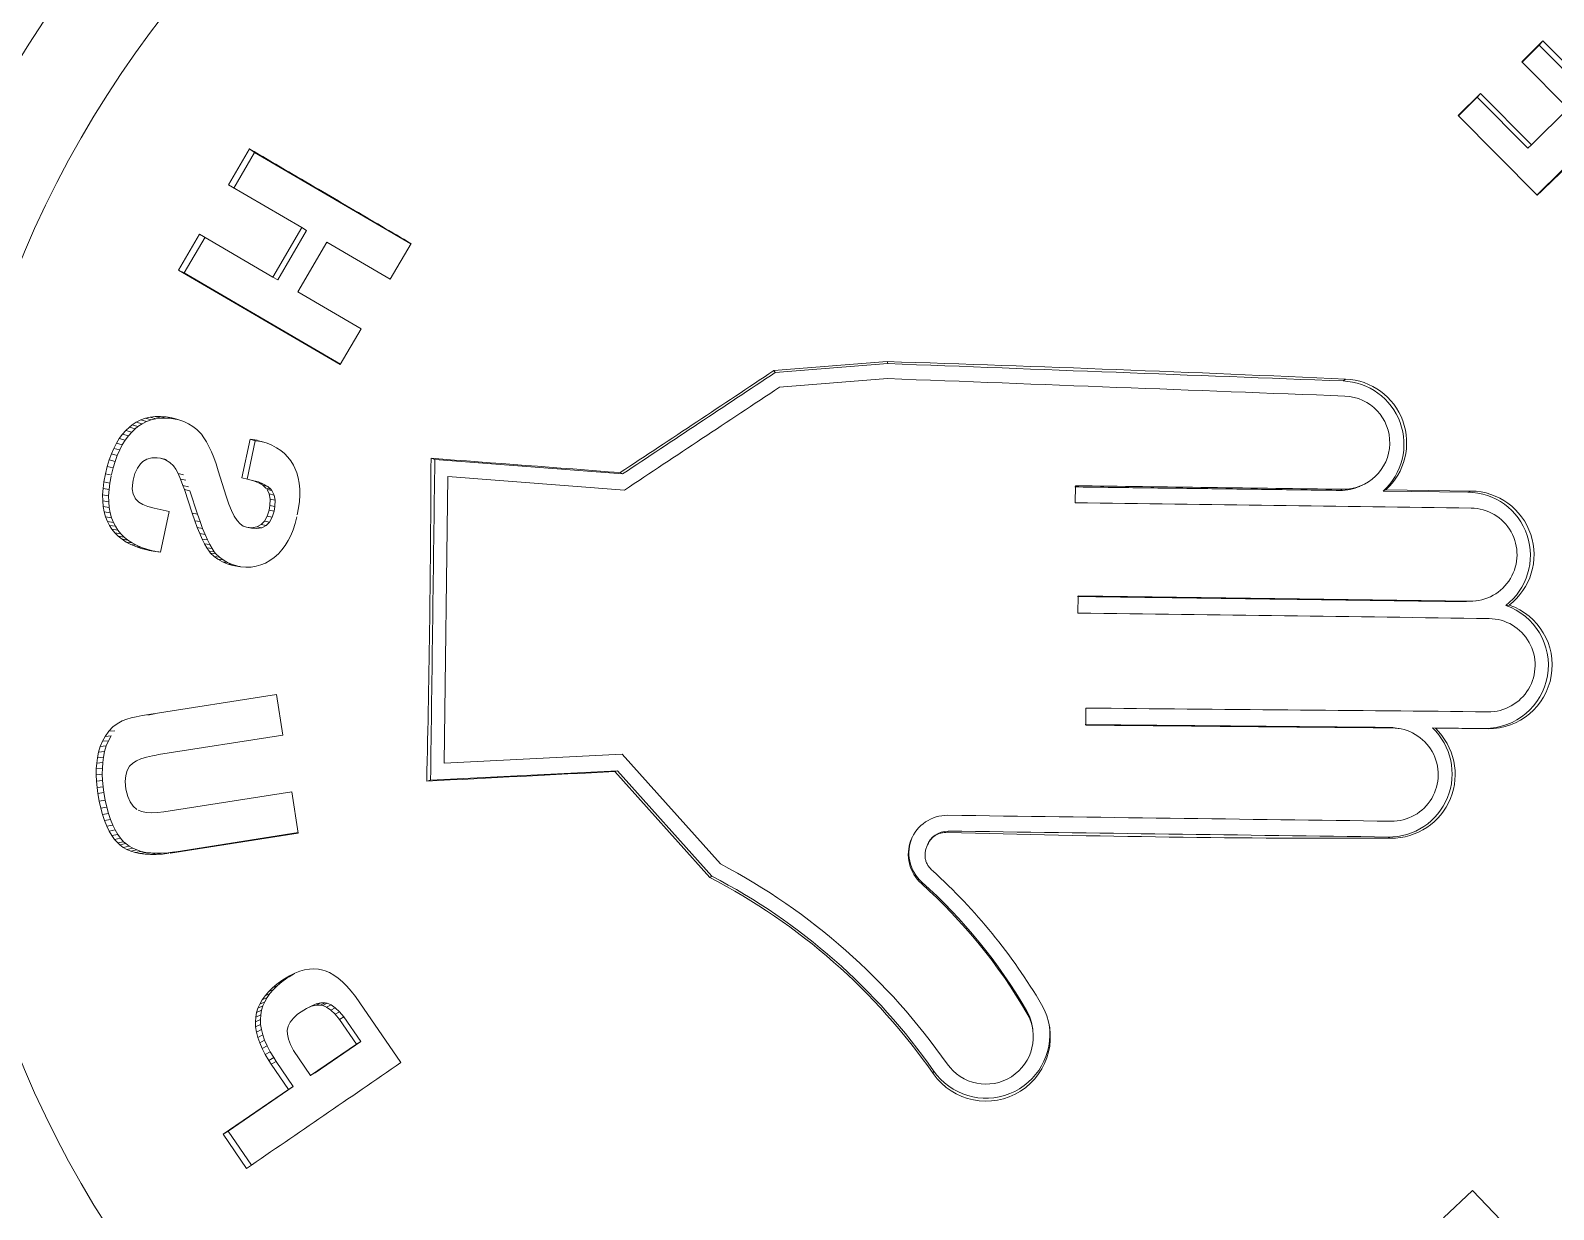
# Model space of a CAD drawing. Header units: inches. Extents: x 32 to 51.7, y 18.3 to 41.9.
# Drawn here: x 40.91797 to 40.94047, y 28.74758 to 28.76501 of the extents above; entities that cross this region are included whole.
import ezdxf

# ---------------------------------------------------------------- set-up
doc = ezdxf.new("R2010")
doc.units = ezdxf.units.IN
doc.header["$MEASUREMENT"] = 0
doc.layers.add('FURNITURE F 1 100', color=253, linetype='Continuous', lineweight=13)

msp = doc.modelspace()

# ---------------------------------------------------------------- linework, layer by layer
at = {"layer": 'FURNITURE F 1 100'}
for p, q in [((40.94031433504979, 28.76485072101466), (40.9400028930565, 28.7645421401937)), ((40.94025933881376, 28.76478880715624), (40.94000660841239, 28.76453839691246)), ((40.94025933881831, 28.76478880715192), (40.94031433505434, 28.76485072101011)), ((40.94093963738005, 28.76410258038525), (40.94025933881376, 28.76478880715624)), ((40.94099926508871, 28.76415982403885), (40.94031433505434, 28.76485072101011)), ((40.9400028930565, 28.7645421401937), (40.94068783373469, 28.76385205145127)), ((40.94022655156432, 28.76257426888467), (40.94212695327379, 28.76445477528043)), ((40.93939413011476, 28.76407592058101), (40.93906221352036, 28.76374817680696)), ((40.93934531688838, 28.76401920048531), (40.93906648388084, 28.76374387038252)), ((40.93934531689202, 28.76401920048145), (40.9393941301184, 28.76407592057715)), ((40.9400930015042, 28.76326460765515), (40.93934531688838, 28.76401920048531)), ((40.94014690939885, 28.76331618860193), (40.9393941301184, 28.76407592057715)), ((40.93906221350672, 28.76374817679423), (40.94023011116924, 28.76257042307768)), ((40.94068783373832, 28.76385205144718), (40.94014690941158, 28.76331618861443)), ((40.92120668191701, 28.76325485674599), (40.92089640873355, 28.76272479538668)), ((40.92128082427344, 28.76320376232614), (40.92097264873401, 28.76267728171909)), ((40.92128082427344, 28.76320376232614), (40.92120668191701, 28.76325485674599)), ((40.9235891972764, 28.76185205348518), (40.92128082427344, 28.76320376232614)), ((40.94009300151693, 28.76326460766766), (40.94014690941158, 28.76331618861443)), ((40.92089640872992, 28.762724795381), (40.92197737267152, 28.76209190385041)), ((40.92197737268698, 28.76209190384132), (40.92154987027762, 28.76136126861432)), ((40.92204635696335, 28.76204863630935), (40.92197737267152, 28.76209190385041)), ((40.92046797763369, 28.76199442325103), (40.92015770363351, 28.76146429986645)), ((40.92054711232477, 28.76195184471951), (40.92023893331925, 28.76142530401487)), ((40.92154987027398, 28.76136126860909), (40.92046797764824, 28.76199442324216)), ((40.9220463569779, 28.76204863630048), (40.92162174500636, 28.76132294142597)), ((40.92191837655419, 28.76114494796091), (40.92234647529649, 28.76187591581559)), ((40.92234647530013, 28.76187591582059), (40.92328210531623, 28.76132822244333)), ((40.92328210533169, 28.76132822243424), (40.92359271087453, 28.76185768860567)), ((40.92023893332289, 28.76142530402056), (40.92015770363351, 28.76146429986645)), ((40.92015770362987, 28.76146429986054), (40.92254432892669, 28.76006746464711)), ((40.92023893331925, 28.76142530401487), (40.92254790247598, 28.76007393363236)), ((40.92162174501, 28.7613229414312), (40.92154987027762, 28.76136126861432)), ((40.92285400658757, 28.76059725461639), (40.92191837656965, 28.76114494795204)), ((40.92254432892669, 28.76006746464711), (40.92285400658484, 28.76059725461185)), ((40.93062693155908, 28.76011267786041), (40.92894995955767, 28.75997893827932)), ((40.93063755334761, 28.76008244455736), (40.92897199963836, 28.75994969011865)), ((40.93063755359954, 28.76008244454781), (40.93062693181191, 28.76011267785086)), ((40.92897199963836, 28.75994969011865), (40.92894995955767, 28.75997893827932)), ((40.93063214393324, 28.75986086561623), (40.92903482468928, 28.75973348104092)), ((40.93736376855186, 28.75982565085494), (40.93739927184079, 28.75985395423093)), ((40.91943052823963, 28.7591442050775), (40.91937704757557, 28.75909448241621)), ((40.91947095019778, 28.75917639328984), (40.91943052824782, 28.75914420506499)), ((40.91951667750045, 28.75912088306766), (40.91943052824782, 28.75914420506499)), ((40.91953221955073, 28.75921630607443), (40.91947095020505, 28.75917639327711)), ((40.91955682783892, 28.75915285287963), (40.91947095020505, 28.75917639327711)), ((40.91955682689395, 28.75915285425456), (40.91951667734675, 28.75912088294465)), ((40.91959736989675, 28.75924947616907), (40.91953221955619, 28.7592163060617)), ((40.91961768516349, 28.75919249527576), (40.91953221955619, 28.7592163060617)), ((40.91961768438405, 28.75919249676574), (40.91955682771159, 28.75915285279641)), ((40.91966562681564, 28.75927400737576), (40.91959736990039, 28.75924947615679)), ((40.91968239742228, 28.75922544056923), (40.91959736990039, 28.75924947615679)), ((40.91968239688022, 28.75922544206603), (40.91961768504889, 28.75919249521755)), ((40.91973724843929, 28.75929053174057), (40.91966562681746, 28.75927400736439)), ((40.91975019550746, 28.75924980535203), (40.91966562681746, 28.75927400736439)), ((40.91975019516276, 28.75924980676312), (40.91968239732769, 28.75922544053535)), ((40.9198124929032, 28.7592996812916), (40.91973724843929, 28.75929053173034)), ((40.9198213358347, 28.7592662173731), (40.91973724843929, 28.75929053173034)), ((40.91982133564188, 28.75926621864048), (40.91975019541378, 28.75924980533043)), ((40.919890470064, 28.75930108146893), (40.9198124929023, 28.75929968128251)), ((40.91989607479782, 28.75927530441502), (40.9198124929023, 28.75929968128251)), ((40.91989607472779, 28.75927530545821), (40.91982133574011, 28.75926621736173)), ((40.91997352825065, 28.75927669442442), (40.91989047006309, 28.75930108146097)), ((40.91997181193138, 28.75929447466817), (40.91989047006309, 28.75930108146097)), ((40.91997352825065, 28.75927669519772), (40.91989607471051, 28.75927530441343)), ((40.920054323971, 28.75927013150906), (40.91997181192956, 28.75929447466113)), ((40.92005588654838, 28.75928011836024), (40.91997181192956, 28.75929447466113)), ((40.92005432397737, 28.75927013199064), (40.91997352817062, 28.75927669443102)), ((40.92013783414559, 28.75925587159075), (40.92005432389097, 28.7592701315227)), ((40.9201378342611, 28.75925587148161), (40.92005588654656, 28.75928011835388)), ((40.92016134441174, 28.75925068425247), (40.92007955557047, 28.7592748961308)), ((40.92016090616717, 28.75925206482587), (40.92007955557047, 28.7592748961308)), ((40.92023588326511, 28.75922445780427), (40.92016090616444, 28.75925206481995)), ((40.92030486071936, 28.75919118552245), (40.92023588326238, 28.75922445779859)), ((40.9203674646521, 28.75915313767857), (40.92030486071572, 28.75919118551676)), ((40.92042406893752, 28.75910942467701), (40.92036746464846, 28.75915313767266)), ((40.91923799554452, 28.75890563065352), (40.91919877501796, 28.75882945225769)), ((40.91928109718965, 28.75897506644467), (40.9192379956573, 28.75890563083519)), ((40.91932543962476, 28.75888392325098), (40.9192379956573, 28.75890563083519)), ((40.91932744794185, 28.75903801713432), (40.91928109718965, 28.75897506644467)), ((40.91936825197963, 28.75895288864397), (40.91928109718965, 28.75897506644467)), ((40.91936825102376, 28.7589528894234), (40.91932543951198, 28.75888392307068)), ((40.91937704756556, 28.75909448242849), (40.91932744795368, 28.75903801712273)), ((40.91941429086519, 28.75901541345772), (40.91932744795368, 28.75903801712273)), ((40.91941428976197, 28.75901541427854), (40.91936825197963, 28.75895288864397)), ((40.91946355679984, 28.75907149662496), (40.91937704757557, 28.75909448241621)), ((40.91946355573209, 28.7590714976827), (40.91941429074059, 28.75901541331607)), ((40.91951667670101, 28.7591208838737), (40.91946355668615, 28.75907149651901)), ((40.92047429971053, 28.75906093618935), (40.92042406893206, 28.75910942467065)), ((40.92049315297545, 28.75903850671055), (40.92047429970326, 28.75906093618276)), ((40.92053195412855, 28.75898730340212), (40.92049315296727, 28.75903850670372)), ((40.92056929545261, 28.75892711006552), (40.92053195411945, 28.75898730339575)), ((40.92060606697551, 28.75885830125319), (40.9205692954426, 28.75892711005915)), ((40.92121587337142, 28.75896511153289), (40.92109317054719, 28.75839211663763)), ((40.92129003555029, 28.75894297750981), (40.92116816432618, 28.75837385809744)), ((40.92131656572356, 28.758948664989), (40.92121330865366, 28.75896479059723)), ((40.92128991739419, 28.75894227879551), (40.92121575453321, 28.75896440878112)), ((40.92137442984649, 28.75892908123431), (40.92129870924119, 28.75894090627455)), ((40.92138347932423, 28.7589314422389), (40.92131381871668, 28.75894835239567)), ((40.9213898246323, 28.75892572288851), (40.9213163374795, 28.75894774097672)), ((40.92146316522094, 28.75890633177253), (40.92138347932242, 28.75893144223344)), ((40.9215368514876, 28.75887555643565), (40.92146316521821, 28.7589063317673)), ((40.91916306138837, 28.75874742009544), (40.91913097083825, 28.75865801338862)), ((40.91919877489609, 28.75882945202054), (40.91916306149388, 28.75874742033759)), ((40.91925101019633, 28.75872678211179), (40.91916306149388, 28.75874742033759)), ((40.91928648310905, 28.75880825960574), (40.91919877501796, 28.75882945225769)), ((40.91925101009174, 28.75872678187145), (40.91921913576307, 28.7586379790557)), ((40.91928648298808, 28.75880825936995), (40.91925101009174, 28.75872678187145)), ((40.91932543951198, 28.75888392307068), (40.91928648298808, 28.75880825936995)), ((40.91968964711187, 28.75867218684628), (40.9197598890275, 28.75869074853174)), ((40.91975988902659, 28.75869074853902), (40.91983824004247, 28.7586912593508)), ((40.91983824004247, 28.75869125935717), (40.91988813289454, 28.75868346048717)), ((40.91997121423056, 28.75866324691422), (40.91988813289454, 28.75868346048717)), ((40.91988813289545, 28.75868346049354), (40.91996440076373, 28.75865901430573)), ((40.92064137862481, 28.75878050221011), (40.92060606696369, 28.75885830124728)), ((40.9206763784684, 28.75869471989242), (40.92064137861298, 28.75878050220397)), ((40.92071017667122, 28.75860057895645), (40.9206763785739, 28.75869471960002)), ((40.92160479618879, 28.75883974837755), (40.92153685148487, 28.75887555643065)), ((40.92166699944455, 28.75879890759118), (40.92160479618879, 28.75883974837755)), ((40.92172257110151, 28.7587526596885), (40.92166699944455, 28.75879890759118)), ((40.92177214306112, 28.75870074711813), (40.92172257109515, 28.75875265968259)), ((40.92181623164443, 28.75864443399062), (40.92177214305384, 28.75870074711177)), ((40.92394279492574, 28.75866360168741), (40.9238865674749, 28.7586838804634)), ((40.91907524996687, 28.75845419483947), (40.91905293747796, 28.7583351691578)), ((40.9191023872033, 28.75856275259591), (40.91907524996596, 28.75845419483424)), ((40.91916379169261, 28.75843553788921), (40.9190752507936, 28.75845419465984)), ((40.91913097072729, 28.75865801307825), (40.91910238731244, 28.75856275295721)), ((40.91919074516018, 28.75854336263726), (40.91910238731244, 28.75856275295721)), ((40.91921913587403, 28.75863797936379), (40.91913097083825, 28.75865801338862)), ((40.91919074505195, 28.75854336227847), (40.91916532513342, 28.75844167577154)), ((40.91921913576307, 28.7586379790557), (40.91919074505195, 28.75854336227847)), ((40.9194852927255, 28.75835953458293), (40.91951249650783, 28.75845683235227)), ((40.91951249653967, 28.75845683246664), (40.91954858387972, 28.7585379753916)), ((40.91954858391246, 28.7585379754664), (40.91959507695601, 28.75860308070967)), ((40.91959507694601, 28.75860308072127), (40.91962814631798, 28.75863531677917)), ((40.91962814630979, 28.75863531678872), (40.91968964711641, 28.75867218683786)), ((40.91996440076555, 28.758659014313), (40.92002941701294, 28.75862145812219)), ((40.92002941701749, 28.75862145813128), (40.92008358730409, 28.75856987207224)), ((40.92008371931088, 28.75857002538985), (40.92011603664714, 28.75852127434766)), ((40.92011603665806, 28.75852127435585), (40.92014941680164, 28.75845679623055)), ((40.92023074479921, 28.75843811035381), (40.92014941680164, 28.75845679623055)), ((40.92014941680164, 28.75845679623055), (40.9201849597036, 28.75837595311894)), ((40.92074314694828, 28.75849718986635), (40.920710176784, 28.75860057860402)), ((40.92085998478133, 28.75812441131595), (40.92074314740576, 28.75849718840661)), ((40.92185432058768, 28.75858245615812), (40.92181623163533, 28.75864443398448)), ((40.92187542565689, 28.75853846153266), (40.92185432057677, 28.75858245615243)), ((40.92190317986542, 28.75846742502493), (40.92187542564507, 28.7585384615272)), ((40.92192418672558, 28.75839250315992), (40.92190317985178, 28.7584674250206)), ((40.92671696592306, 28.75845236065877), (40.92394279490937, 28.75866360168877)), ((40.92671696592943, 28.75845236066332), (40.92667951215726, 28.7584712800701)), ((40.91904081273761, 28.75823688606076), (40.91903442957091, 28.75814363638413)), ((40.91905293742612, 28.75833516888313), (40.91904081277671, 28.75823688637863)), ((40.91912958690473, 28.75821969774936), (40.91904081277671, 28.75823688637863)), ((40.91914162936855, 28.75831731653646), (40.91905293747796, 28.7583351691578)), ((40.91914162931671, 28.75831731626338), (40.91912958686562, 28.75821969743377)), ((40.91916088659191, 28.75842005013462), (40.91914162931671, 28.75831731626338)), ((40.91947206400228, 28.75823147236427), (40.91947870531267, 28.75832535349966)), ((40.91948580723938, 28.75815140297161), (40.91947206401501, 28.75823147229219)), ((40.91947870529539, 28.75832535350285), (40.9194852927255, 28.75835953458293)), ((40.9202660514372, 28.75835781410749), (40.9201849597036, 28.75837595311894)), ((40.9201849598082, 28.75837595288088), (40.92022140152922, 28.75827925959013)), ((40.92030224961646, 28.75826177370411), (40.92022140154195, 28.75827925959559)), ((40.92022140154195, 28.75827925959559), (40.92024176785317, 28.7582208211413)), ((40.92109317054629, 28.75839211663217), (40.92117253598799, 28.75837524789879)), ((40.92124699711049, 28.75835710257773), (40.92117253598799, 28.75837524789879)), ((40.9211725359889, 28.75837524790425), (40.92126287705533, 28.7583509553069)), ((40.92124699718688, 28.7583571024313), (40.92133673188137, 28.75833297288634)), ((40.92133673183226, 28.75833297289976), (40.92126287705533, 28.7583509553069)), ((40.92126287705715, 28.75835095531259), (40.92133834362876, 28.75832092872154)), ((40.92133673191229, 28.75833297300139), (40.92141169192082, 28.75830314796142)), ((40.92141169187717, 28.75830314797893), (40.92133834362876, 28.75832092872154)), ((40.92133834363149, 28.75832092872836), (40.92140019976678, 28.7582846530622)), ((40.92147313283267, 28.75826711649913), (40.92140019976678, 28.7582846530622)), ((40.92140019977133, 28.75828465307061), (40.92144755529507, 28.7582417540609)), ((40.92141169213819, 28.75830314852872), (40.92147313287178, 28.75826711647617)), ((40.92152017050439, 28.75822450685994), (40.92144755529507, 28.7582417540609)), ((40.92147313339474, 28.75826711742091), (40.92152017056351, 28.7582245068056)), ((40.92193818807728, 28.75831306386542), (40.92192418671102, 28.75839250315696)), ((40.92194581591475, 28.75822884945794), (40.92193818806182, 28.75831306386338)), ((40.92194707023619, 28.75813986009573), (40.92194581589838, 28.7582288494559)), ((40.92413452239971, 28.75841283586349), (40.92407874107057, 28.75417688346963)), ((40.92674655480796, 28.75821397455091), (40.92413452239971, 28.75841283586349)), ((40.93340337946184, 28.75802670129836), (40.93340669056006, 28.75827814126658)), ((40.93764802112374, 28.75828666655546), (40.93761077435074, 28.75826899941715)), ((40.91912324732193, 28.75812707771409), (40.91903442957091, 28.75814363638413)), ((40.91903442955636, 28.75814363617562), (40.91903568389598, 28.75805464695961)), ((40.91912449394086, 28.75803868941964), (40.91903568389598, 28.75805464695961)), ((40.91903568389962, 28.75805464673679), (40.91904331173983, 28.75797043307168)), ((40.91912958686562, 28.75821969743377), (40.91912324730829, 28.75812707750695)), ((40.91912324730829, 28.75812707750695), (40.91912449394358, 28.75803868919818)), ((40.91912449394358, 28.75803868919818), (40.91913207125044, 28.75795504418122)), ((40.91952287159957, 28.7580772584415), (40.91948580723938, 28.75815140297161)), ((40.91956838553115, 28.75803590802227), (40.91951433504046, 28.75808787093226)), ((40.91962871961614, 28.7579995229655), (40.91956838553661, 28.75803590803182)), ((40.92032247852849, 28.75820372949872), (40.92024176785317, 28.7582208211413)), ((40.92024176785317, 28.7582208211413), (40.92035801836728, 28.75787187418744)), ((40.92032247978905, 28.75820373001282), (40.92043795319724, 28.7578571406402)), ((40.92089931054097, 28.75800589320804), (40.92085959903098, 28.75812564209307)), ((40.92093753270247, 28.75790994382235), (40.92089931064102, 28.75800589295907)), ((40.9215359004872, 28.75820564582202), (40.92146339090387, 28.75822276409165)), ((40.92146339091478, 28.7582227641012), (40.92149473248146, 28.75815690033026)), ((40.9215670311839, 28.7581402266728), (40.92149473248146, 28.75815690033026)), ((40.92149473249601, 28.75815690033776), (40.92150988215754, 28.75807846674068)), ((40.92150988215754, 28.75807846674068), (40.9215070595862, 28.75798671456094)), ((40.92158208022256, 28.75806232397802), (40.92150988215754, 28.75807846674068)), ((40.9215201715112, 28.75822450793473), (40.92153590052085, 28.75820564578132)), ((40.92153590100288, 28.75820564622015), (40.92156703121027, 28.75814022661846)), ((40.92156703293922, 28.75814022753864), (40.92158208022256, 28.75806232397802)), ((40.92158208180781, 28.75806232434113), (40.92157927924536, 28.75797119269917)), ((40.92192907867293, 28.75794959221069), (40.92194157718104, 28.75804698475552)), ((40.92194157721197, 28.75804698499653), (40.92194707022345, 28.75813985987086)), ((40.93731912565336, 28.75820806874206), (40.93735439807161, 28.75822533064454)), ((40.93795497976289, 28.75819949119452), (40.93799456012921, 28.75821666992213)), ((40.93920822212358, 28.75818249480492), (40.93795497975289, 28.75819949119475)), ((40.93925628573443, 28.75819951958463), (40.93799456012921, 28.75821666992213)), ((40.93920822212358, 28.75818249480901), (40.93925628573443, 28.75819951958849)), ((40.91913207123407, 28.75795504436653), (40.91904331173983, 28.75797043307168)), ((40.91904331175711, 28.75797043288501), (40.91905757124705, 28.75789162700924)), ((40.91914623561361, 28.7578767705729), (40.91905757124705, 28.75789162700924)), ((40.91905757127979, 28.75789162682734), (40.91907794613481, 28.75781696448187)), ((40.9191664742636, 28.75780261228804), (40.91907794612025, 28.7578169644755)), ((40.91907794612025, 28.7578169644755), (40.91910558468562, 28.75774745234751)), ((40.91913207125044, 28.75795504418122), (40.91914623564635, 28.75787677039214)), ((40.91914623564635, 28.75787677039214), (40.91916647431363, 28.75780261216253)), ((40.91916647431363, 28.75780261216253), (40.91919392648533, 28.75773356882153)), ((40.9197041863069, 28.75796950497099), (40.91962871961887, 28.75799952297346)), ((40.91979541767405, 28.75794559622771), (40.91970418630872, 28.75796950497804)), ((40.92001857775513, 28.75789814847779), (40.91979541767496, 28.75794559623407)), ((40.91988957170516, 28.75729522671757), (40.92001857775331, 28.75789814847165)), ((40.92043795319724, 28.7578571406402), (40.92035801836728, 28.75787187418744)), ((40.92035801836728, 28.75787187418744), (40.92039524326511, 28.75776084836296)), ((40.92043795319724, 28.7578571406402), (40.92047492934917, 28.75774686454654)), ((40.92097790031376, 28.75783007774474), (40.92093753270247, 28.75790994382235)), ((40.92102078711714, 28.7577654057345), (40.92097790032558, 28.75783007775338)), ((40.92146722403659, 28.75782599488796), (40.92142498581752, 28.75775325920424)), ((40.92149540693363, 28.75791846932405), (40.92146722402295, 28.75782599489683)), ((40.92153971290891, 28.75781156077844), (40.92146722403659, 28.75782599488796)), ((40.92150705960348, 28.75798671455798), (40.92149540693363, 28.75791846932405)), ((40.92156770544598, 28.75790340938372), (40.92149540693363, 28.75791846932405)), ((40.92153971287344, 28.75781156071751), (40.92149776020479, 28.75773931676051)), ((40.92157927926628, 28.75797119282218), (40.92150705960348, 28.75798671455798)), ((40.92156770559514, 28.75790340935871), (40.92153971287344, 28.75781156071751)), ((40.92157927924536, 28.75797119269917), (40.92156770544598, 28.75790340938372)), ((40.92187744800022, 28.75771847367466), (40.92190312953308, 28.75781565405143)), ((40.92191046476792, 28.75784805604483), (40.92192907861745, 28.75794959190873)), ((40.91919392643804, 28.75773356894067), (40.91910558468562, 28.75774745234751)), ((40.91910558467198, 28.75774745234137), (40.91913522617752, 28.75769187045282)), ((40.91922336952821, 28.75767836226439), (40.91913522617752, 28.75769187045282)), ((40.91913522616569, 28.75769187044578), (40.9191727099148, 28.75763382979378)), ((40.91926060196575, 28.75762071327924), (40.9191727099148, 28.75763382979378)), ((40.9191727099048, 28.75763382978628), (40.91921630900625, 28.75757993284376)), ((40.91919392784412, 28.75773356946113), (40.91922336960552, 28.75767836212024)), ((40.91930390885382, 28.75756718005366), (40.91921630900625, 28.75757993284376)), ((40.91921630899715, 28.75757993283603), (40.91926564960495, 28.75753106926957)), ((40.91922337078331, 28.75767836285147), (40.91926060202941, 28.75762071318011)), ((40.91926060329452, 28.75762071412189), (40.91930390892021, 28.75756717997249)), ((40.91930391009164, 28.75756718105456), (40.91935291881119, 28.75751864616675)), ((40.92047492918091, 28.75774686504995), (40.92039524326511, 28.75776084836296)), ((40.92039524343518, 28.75776084785614), (40.92043229037763, 28.75766021638422)), ((40.92051172844977, 28.75764691309175), (40.92043229037763, 28.75766021638422)), ((40.92043229055498, 28.75766021590218), (40.9204685275442, 28.75757023660456)), ((40.92054772309685, 28.75755754136615), (40.9204685275442, 28.75757023660456)), ((40.92046852772519, 28.75757023615527), (40.92050369668387, 28.75749027695858)), ((40.92047492934917, 28.75774686454654), (40.92051172862621, 28.75764691261313)), ((40.92051172862621, 28.75764691261313), (40.92054772327602, 28.75755754092004)), ((40.92054772327602, 28.75755754092004), (40.92058265690021, 28.75747812180973)), ((40.92106467100321, 28.75771581100569), (40.92102078712715, 28.75776540574382)), ((40.92111133230419, 28.75768204260996), (40.92106467100957, 28.75771581101524)), ((40.92115988085943, 28.75766372617679), (40.92111133230692, 28.75768204261838)), ((40.92123443459941, 28.75765039239125), (40.92115988086034, 28.75766372618293)), ((40.92123944230634, 28.75765636173217), (40.92115988086034, 28.75766372618293)), ((40.92131346202741, 28.75764307737106), (40.92123443457668, 28.75765039239352)), ((40.92131255925752, 28.75766932030044), (40.92123944230543, 28.75765636173762)), ((40.92131346223933, 28.75764307607026), (40.92123944230543, 28.75765636173762)), ((40.9213760717018, 28.75770389020065), (40.92131255925388, 28.75766932030727)), ((40.92138608888008, 28.75765594584548), (40.92131255925388, 28.75766932030727)), ((40.92138608800788, 28.75765594758034), (40.92131346221932, 28.75764307606662)), ((40.92142498582935, 28.75775325919674), (40.92137607169452, 28.75770389020906)), ((40.9214491749669, 28.75769028172019), (40.92137607169452, 28.75770389020906)), ((40.9214491737318, 28.75769028299803), (40.92138608886007, 28.75765594583456)), ((40.92149776023207, 28.75773931680803), (40.92142498581752, 28.75775325920424)), ((40.92149775898243, 28.75773931751835), (40.92144917494052, 28.75769028169336)), ((40.92181355155545, 28.75754396684327), (40.92184788526147, 28.75762803567589)), ((40.9218478853506, 28.75762803589235), (40.92187744791109, 28.75771847340091)), ((40.91935291873843, 28.75751864623883), (40.91926564960495, 28.75753106926957)), ((40.91926564959859, 28.75753106926161), (40.919321105576, 28.7574863493405)), ((40.91940800292078, 28.75747422809761), (40.919321105576, 28.7574863493405)), ((40.91932110557055, 28.757486349333), (40.91938267691485, 28.7574457730195)), ((40.91935291982527, 28.75751864732499), (40.91940800299717, 28.757474228036)), ((40.91946916140087, 28.75743392560205), (40.91938267691485, 28.7574457730195)), ((40.9193826769103, 28.75744577301223), (40.91945036362877, 28.7574093402495)), ((40.91940800384846, 28.75747422922129), (40.9194691614809, 28.7574339255493)), ((40.91953639417507, 28.75739773868847), (40.91945036362877, 28.7574093402495)), ((40.91945036362604, 28.75740934024245), (40.91952379183722, 28.75737794069776)), ((40.91946916216394, 28.75743392670231), (40.91953639425056, 28.757397738648)), ((40.91960932987577, 28.75736655103331), (40.91952379183722, 28.75737794069776)), ((40.91952379183449, 28.75737794069116), (40.91960333541893, 28.7573506845665)), ((40.91953639477079, 28.75739773971484), (40.91960932996399, 28.75736655099556)), ((40.91968833983238, 28.75733947877936), (40.91960333541893, 28.7573506845665)), ((40.9196033354162, 28.75735068456013), (40.91968836230417, 28.75732782936391)), ((40.91960933031869, 28.75736655190119), (40.91968833992514, 28.75733947874753)), ((40.91968834015888, 28.75733947948331), (40.91977279639168, 28.75731677767883)), ((40.91977279623889, 28.75731677771999), (40.91968836230417, 28.75732782936391)), ((40.91968836230235, 28.75732782935754), (40.91972076371412, 28.75732052279452)), ((40.92058265677197, 28.75747812206507), (40.92050369667113, 28.75749027695131)), ((40.92050369667113, 28.75749027695131), (40.92053868782723, 28.75742071242141)), ((40.92061741193602, 28.75740902670143), (40.92053868782723, 28.75742071242141)), ((40.9205386878145, 28.75742071241437), (40.92057286903828, 28.75736180061765)), ((40.9206513643464, 28.75735051299464), (40.92057286903828, 28.75736180061765)), ((40.92057286902646, 28.75736180061038), (40.92060661414207, 28.75731265198008)), ((40.92058265690021, 28.75747812180973), (40.92061741204334, 28.75740902648815)), ((40.92061741368225, 28.7574090274197), (40.92065136443644, 28.75735051284048)), ((40.92065136586798, 28.75735051377362), (40.92068488359719, 28.757301696324)), ((40.92163117530318, 28.75727250247198), (40.92168307149468, 28.75733097918417)), ((40.92168307150651, 28.75733097917348), (40.92173082856944, 28.75739556718074)), ((40.92173082858217, 28.75739556717074), (40.92177444661566, 28.75746626660086)), ((40.92177444661566, 28.75746626660086), (40.92181355145904, 28.75754396665341)), ((40.91980498031326, 28.75730952072329), (40.91972076371412, 28.75732052279452)), ((40.91972076371322, 28.75732052278838), (40.91978254894339, 28.75730935135014)), ((40.91977279652629, 28.75731677821134), (40.91980498045787, 28.75730952069078)), ((40.91986635090025, 28.75729842439839), (40.91978254894339, 28.75730935135014)), ((40.91978254894248, 28.75730935134377), (40.91985030657698, 28.75730016945793)), ((40.91985030657698, 28.75730016945179), (40.91988957170516, 28.75729522671757)), ((40.92068488350442, 28.75730169645838), (40.92060661414207, 28.75731265198008)), ((40.92060661413207, 28.75731265197235), (40.92063061232393, 28.75728296082614)), ((40.92070872129507, 28.75727220618771), (40.92063061232393, 28.75728296082614)), ((40.92063061231575, 28.75728296081864), (40.92068121686289, 28.75723357557124)), ((40.92075898606863, 28.75722315388882), (40.92068121686289, 28.75723357557124)), ((40.92068121685652, 28.75723357556374), (40.92073896934535, 28.75719086194838)), ((40.92068488481591, 28.75730169725805), (40.92070872135601, 28.75727220611268)), ((40.92070872209088, 28.75727220677252), (40.92075898612048, 28.7572231538388)), ((40.9208163514656, 28.75718072873585), (40.92073896934535, 28.75719086194838)), ((40.9207389693408, 28.75719086194133), (40.9208036116449, 28.75715418776847)), ((40.92075898728736, 28.75722315515711), (40.92081635152108, 28.75718072869447)), ((40.92088056037183, 28.75714430226092), (40.9208036116449, 28.75715418776847)), ((40.92080361164217, 28.7571541877621), (40.92087603389491, 28.75712392748731)), ((40.92081635241239, 28.7571807300121), (40.92088056042367, 28.75714430223181)), ((40.92095249695258, 28.75711424638232), (40.92087603389491, 28.75712392748731)), ((40.92087603389218, 28.75712392748139), (40.92095534595474, 28.75709970651881)), ((40.92088056105759, 28.75714430344213), (40.9209524970117, 28.75711424635777)), ((40.92095249739732, 28.75711424734889), (40.92103127705259, 28.75709018897712)), ((40.92130135565613, 28.75708768799425), (40.92137274577335, 28.75710724967096)), ((40.92137274577608, 28.75710724966141), (40.92144077120311, 28.75713481904084)), ((40.92144077120766, 28.75713481903015), (40.92150569008182, 28.75717102823408)), ((40.92150569008818, 28.75717102822293), (40.92157080380248, 28.75721752486491)), ((40.92156847215729, 28.75721528306779), (40.92163117529408, 28.75727250248335)), ((40.92103127699257, 28.75709018899577), (40.92095534595474, 28.75709970651881)), ((40.92095534595383, 28.75709970651335), (40.9209886373862, 28.7570927712354)), ((40.92106434518583, 28.75708330097198), (40.9209886373862, 28.7570927712354)), ((40.92098863738438, 28.75709277122971), (40.92107144790653, 28.75707892132707)), ((40.92103127725814, 28.75709018968926), (40.9210643453268, 28.75708330094265)), ((40.92107144790562, 28.75707892132161), (40.92115089365934, 28.75707307897162)), ((40.92115089365844, 28.75707307896548), (40.92122812300541, 28.75707625083303)), ((40.92122812300541, 28.75707625082575), (40.92130135565522, 28.75708768800244)), ((40.93344506931653, 28.75639643339148), (40.93344838076855, 28.75664790024619)), ((40.9391868791442, 28.75656415135447), (40.93923482882447, 28.75657011325914)), ((40.93932779747657, 28.75657520706498), (40.93927922371741, 28.75656921150514)), ((40.93976690768586, 28.75650881193699), (40.93981877763936, 28.7565143899046)), ((40.92160357238545, 28.75519436202669), (40.91971689823431, 28.75489868988959)), ((40.9216973255795, 28.75459194749167), (40.92160357238636, 28.75519436202124)), ((40.91953093939055, 28.75486397798793), (40.9194549188348, 28.75484562616268)), ((40.91961862170565, 28.75488202983158), (40.91953093939055, 28.75486397798793)), ((40.91971689771863, 28.75489868980865), (40.91961862170565, 28.75488202983158)), ((40.91980114416374, 28.75490405855655), (40.91970352776725, 28.75488751039891)), ((40.91980114467488, 28.75490405864318), (40.9197168982334, 28.75489868989596)), ((40.9335608487424, 28.75473951191291), (40.93356308106441, 28.75499101903572)), ((40.91912428308815, 28.75464825180755), (40.91907088573289, 28.75457266506553)), ((40.91918687809512, 28.75471173741355), (40.91912428308815, 28.75464825180755)), ((40.91921250747301, 28.75465530959193), (40.91912428308815, 28.75464825180755)), ((40.91924920671472, 28.7547592991509), (40.91918687809512, 28.75471173741355)), ((40.91932245759718, 28.75480158684511), (40.91924920671472, 28.7547592991509)), ((40.91939056004203, 28.75482697455934), (40.91932245759718, 28.75480158684511)), ((40.9194549188348, 28.75484562616268), (40.91939056004203, 28.75482697455934)), ((40.93815020965458, 28.75469582953267), (40.93819115125707, 28.75468899227528)), ((40.93868158156393, 28.7546991175959), (40.93872611473462, 28.75469231085797)), ((40.93868158155938, 28.75469911759999), (40.93945730587684, 28.75469186709027)), ((40.93872611473007, 28.75469231086206), (40.93950708171788, 28.75468502038527)), ((40.93945730585683, 28.75469186709049), (40.93950708171788, 28.75468502038527)), ((40.9189996946895, 28.75442308891181), (40.9189744494749, 28.75433924182924)), ((40.91903126141797, 28.75450117796161), (40.91899969475681, 28.75442308907802)), ((40.91908875308282, 28.75443166930607), (40.91899969475681, 28.75442308907802)), ((40.91907088565286, 28.75457266495275), (40.91903126141797, 28.75450117796161)), ((40.91912010967253, 28.75450922975731), (40.91903126141797, 28.75450117796161)), ((40.91908875301552, 28.75443166914099), (40.91906367680959, 28.75434838827639)), ((40.91915946684431, 28.75458023493477), (40.91907088572016, 28.75457266507349)), ((40.91912010820461, 28.75450923069727), (40.91908875301552, 28.75443166914099)), ((40.91915946677791, 28.75458023481472), (40.91912010967253, 28.75450922975731)), ((40.91986217033146, 28.75430398468072), (40.92169732556131, 28.75459194748894)), ((40.91894636912703, 28.75417568748455), (40.91894077526986, 28.75409141526686)), ((40.91895697111313, 28.75425591419091), (40.91894636916159, 28.75417568774785)), ((40.91903578422871, 28.75418593927268), (40.91894636916159, 28.75417568774785)), ((40.9189744494176, 28.7543392416412), (40.91895697116043, 28.75425591441306)), ((40.91904631546886, 28.75426562395794), (40.91895697116043, 28.75425591441306)), ((40.91906367686597, 28.75434838846329), (40.9189744494749, 28.75433924182924)), ((40.91903578419415, 28.7541859390112), (40.91903022741617, 28.75410223577317)), ((40.91904631542248, 28.75426562373739), (40.91903578419415, 28.7541859390112)), ((40.91906367680959, 28.75434838827639), (40.91904631542248, 28.75426562373739)), ((40.91943265926484, 28.75413461878018), (40.91947875743581, 28.75417785816533)), ((40.91947875743581, 28.75417785816533), (40.91953280947719, 28.75421172342792)), ((40.91953280947719, 28.75421172342792), (40.91959985925651, 28.75424141751362)), ((40.91959985925651, 28.75424141751362), (40.91968035209511, 28.75426564978986)), ((40.91968035209511, 28.75426564978986), (40.91977319730331, 28.75428548726243)), ((40.91977319730331, 28.75428548726243), (40.91980121577735, 28.75429012314155)), ((40.91980121577735, 28.75429012314155), (40.91982727553996, 28.7542962481891)), ((40.91982727553996, 28.7542962481891), (40.91986217033146, 28.75430398468072)), ((40.92407874107057, 28.75417688346963), (40.92671188867435, 28.75431013072146)), ((40.92671188867435, 28.75431013072146), (40.92816460211061, 28.75268774626168)), ((40.91894077524712, 28.75409141491784), (40.91893932145076, 28.75400351864821)), ((40.9190287828912, 28.75401493332581), (40.91893932145076, 28.75400351864821)), ((40.91893932144622, 28.7540035183765), (40.91894374375779, 28.75391115425825)), ((40.91903022743891, 28.75410223611991), (40.91894077526986, 28.75409141526686)), ((40.91903022741617, 28.75410223577317), (40.91902878288666, 28.75401493305592)), ((40.91902878288666, 28.75401493305592), (40.919033174993, 28.75392319260593)), ((40.91936890787993, 28.75390584486966), (40.919375101879, 28.75399465939015)), ((40.91937510188446, 28.75399465947314), (40.91939589749536, 28.75407046823782)), ((40.91939589751082, 28.75407046829398), (40.91943265926484, 28.75413461878018)), ((40.92388040189935, 28.75392418450745), (40.92664258324903, 28.75406404320686)), ((40.92664258322903, 28.75406404320595), (40.92660458623205, 28.75405286561725)), ((40.92660458625205, 28.75405286561816), (40.9280076465072, 28.75248592200953)), ((40.92664258324903, 28.75406404320686), (40.92803612636335, 28.75250781378143)), ((40.91903317497572, 28.75392319296859), (40.91894374375779, 28.75391115425825)), ((40.91894374377507, 28.75391115389332), (40.91895295150216, 28.75381538901818)), ((40.91904232032694, 28.75382807475783), (40.91895295150216, 28.75381538901818)), ((40.91895295154491, 28.75381538856957), (40.91896465020154, 28.75372915218097)), ((40.91905393994485, 28.75374242058863), (40.91896465020154, 28.75372915218097)), ((40.91896465026066, 28.75372915174646), (40.91898438735798, 28.75361752697061)), ((40.919033174993, 28.75392319260593), (40.91904232036968, 28.75382807431217)), ((40.91904232036968, 28.75382807431217), (40.91905394000396, 28.75374242015707)), ((40.91905394000396, 28.75374242015707), (40.91907354393398, 28.75363154920476)), ((40.91937929779915, 28.75379329877385), (40.91936890788993, 28.75390584476302)), ((40.91940642351774, 28.75368408444158), (40.91937929782735, 28.75379329866085)), ((40.9218278617379, 28.75375521065141), (40.91994118727025, 28.7534595389536)), ((40.92192299535573, 28.75314454614475), (40.92182786173881, 28.75375521064618)), ((40.92388040189935, 28.75392418451268), (40.92382373014216, 28.75391210683777)), ((40.91907354386213, 28.7536315496104), (40.91898438735798, 28.75361752697061)), ((40.91898438742983, 28.75361752656224), (40.91900750611121, 28.75351284912833)), ((40.9190965066834, 28.75352757908738), (40.91900750611121, 28.75351284912833)), ((40.91900750619216, 28.75351284876113), (40.9190335611399, 28.75341640930012)), ((40.91907354393398, 28.75363154920476), (40.91909650676435, 28.75352757872245)), ((40.91909650676435, 28.75352757872245), (40.9191223861787, 28.75343179063723)), ((40.91944073252098, 28.75360350156459), (40.91940642356049, 28.75368408433994)), ((40.91948478624882, 28.75354073500169), (40.91944073252098, 28.75360350156459)), ((40.91953967538639, 28.75349471762068), (40.91948478624882, 28.75354073500169)), ((40.91912238609503, 28.75343179094714), (40.9190335611399, 28.75341640930012)), ((40.91903356122448, 28.75341640898817), (40.91906277510289, 28.75332756239775)), ((40.91915140325973, 28.75334354446588), (40.91906277510289, 28.75332756239775)), ((40.9190627751902, 28.7533275621315), (40.919095148012, 28.75324630851126)), ((40.9191223861787, 28.75343179063723), (40.91915140334704, 28.75334354420122)), ((40.91915140334704, 28.75334354420122), (40.91918355827757, 28.75326283953675)), ((40.91961450287791, 28.7534620978656), (40.91955879454208, 28.75348327448362)), ((40.91967984639514, 28.75344858782658), (40.91961450287791, 28.7534620978656)), ((40.91975653851632, 28.75344405924714), (40.91967984639514, 28.75344858782658)), ((40.91984351117817, 28.75344742018181), (40.91975653851632, 28.75344405924714)), ((40.91994118707653, 28.75345953892313), (40.91984351117817, 28.75344742018181)), ((40.91918355819844, 28.75326283973616), (40.919095148012, 28.75324630851126)), ((40.91909514809204, 28.75324630831071), (40.91913132519376, 28.75317287111555)), ((40.91921949191028, 28.75318989873197), (40.91913132519376, 28.75317287111555)), ((40.9191313252938, 28.75317287091273), (40.91916979332537, 28.75310744887495)), ((40.91925770122789, 28.75312491875636), (40.91916979331354, 28.75310744886495)), ((40.91916979340904, 28.75310744873398), (40.9192122884876, 28.75304919787389)), ((40.91918355827757, 28.75326283953675), (40.91921949200942, 28.75318989853074)), ((40.91929990955278, 28.75306706096919), (40.91921228840029, 28.75304919799371)), ((40.91921949200942, 28.75318989853074), (40.91925770132248, 28.75312491862631)), ((40.91925770132248, 28.75312491862631), (40.91929990963918, 28.75306706085005)), ((40.91929991060961, 28.75306706164108), (40.91934525672669, 28.75301674579189)), ((40.92003654334958, 28.75284822861952), (40.92192299533754, 28.75314454614202)), ((40.92011862981026, 28.75286745829701), (40.92192203069654, 28.75315073830732)), ((40.93152589624943, 28.75317299961191), (40.93152132566384, 28.75315538408083)), ((40.93802726931217, 28.75308590055031), (40.938067335697, 28.75306803781903)), ((40.9192122884876, 28.75304919787366), (40.91925794250592, 28.75299854037778)), ((40.91934525663483, 28.75301674589398), (40.91925794241315, 28.75299854048078)), ((40.91925794250592, 28.75299854037778), (40.91929041779959, 28.75296932640911)), ((40.91937751398173, 28.75298772979702), (40.91929041768408, 28.75296932651325)), ((40.91929041779959, 28.75296932640911), (40.91933916288845, 28.75293273948316)), ((40.91942593134873, 28.75295139003013), (40.91933916280659, 28.75293273954524)), ((40.91933916288845, 28.75293273948316), (40.919393248291, 28.75290161144515)), ((40.91934525768256, 28.75301674676414), (40.91937751409723, 28.75298772969357)), ((40.91937751468932, 28.75298773044458), (40.91942593143058, 28.75295138996851)), ((40.91947965347454, 28.75292047265769), (40.9193932482046, 28.75290161149494)), ((40.919393248291, 28.75290161144515), (40.91945267400543, 28.752875942263)), ((40.91942593219001, 28.7529513911338), (40.91947965356094, 28.75292047260834)), ((40.91953868011269, 28.75289497740662), (40.91945267389993, 28.75287594230847)), ((40.91945267400543, 28.752875942263), (40.91951701733042, 28.75285486333448)), ((40.91947965419395, 28.75292047389596), (40.9195386802182, 28.75289497736137)), ((40.91960259140133, 28.75287404150024), (40.91951701724584, 28.75285486336245)), ((40.91951701733042, 28.75285486333448), (40.9195864783057, 28.75283988845101)), ((40.91953868070205, 28.75289497870015), (40.91960259148591, 28.7528740414725)), ((40.91967158602593, 28.75285916856021), (40.9195864782093, 28.75283988847193)), ((40.9195864783057, 28.75283988845101), (40.91966127959104, 28.75283037225606)), ((40.91960259184334, 28.75287404280923), (40.91967158612233, 28.75285916853952)), ((40.91974588512376, 28.75284971752169), (40.91966127948918, 28.75283037226902)), ((40.91966127959104, 28.75283037225606), (40.91974142118552, 28.7528263146671)), ((40.91967158633061, 28.75285916978962), (40.91974588522471, 28.75284971750873)), ((40.91982548867755, 28.75284568830873), (40.91974142105728, 28.75282631467346)), ((40.91974142118552, 28.7528263146671), (40.91982648038693, 28.75282684704073)), ((40.91974588532476, 28.75284971864651), (40.91982548880578, 28.75284568830237)), ((40.91982548882488, 28.7528456892969), (40.9199099769864, 28.75284621809644)), ((40.91990997687726, 28.75284621809576), (40.91982648027688, 28.75282684704005)), ((40.91982648038693, 28.75282684704073), (40.91991752525765, 28.7528330610721)), ((40.91990997696003, 28.75284621896069), (40.92000041069214, 28.75285239128036)), ((40.92000041058027, 28.75285239127286), (40.91991752514578, 28.75283306106437)), ((40.91991752525765, 28.7528330610721), (40.9200130425349, 28.75284515453175)), ((40.92000041063302, 28.75285239196635), (40.9200952868102, 28.75286440425632)), ((40.92011546339718, 28.75286696018404), (40.92003335516502, 28.75284772766052)), ((40.92803612632152, 28.75250781382781), (40.9280076465072, 28.75248592200953)), ((40.93113863560002, 28.75241979706559), (40.93113141676231, 28.7523971014534)), ((40.92179742871458, 28.75103521812751), (40.92172019605705, 28.75098894849496)), ((40.92186766012374, 28.75106672522677), (40.92179094585636, 28.75102076615938)), ((40.92187302060093, 28.75107252400492), (40.92179742871458, 28.75103521812751)), ((40.92186766026198, 28.75106672511058), (40.92179742878098, 28.75103521816025)), ((40.92194661587355, 28.75110176375936), (40.92187302060093, 28.75107252400492)), ((40.9220185703759, 28.75112203994784), (40.92194661587355, 28.75110176375936)), ((40.92208915494093, 28.75113397968924), (40.9220185703759, 28.75112203994784)), ((40.92215747206383, 28.75113722646504), (40.92208915494093, 28.75113397968924)), ((40.92222379257574, 28.75113240736662), (40.92215747206383, 28.75113722646504)), ((40.92228847232191, 28.751118624883), (40.92222379257574, 28.75113240736662)), ((40.9223205334708, 28.75110850608096), (40.92228847232191, 28.751118624883)), ((40.92238445416451, 28.75108091580226), (40.9223205334708, 28.75110850608096)), ((40.92244852909671, 28.7510450751897), (40.92238445416451, 28.75108091580226)), ((40.9225128432815, 28.75099945958889), (40.92244852909671, 28.7510450751897)), ((40.92154355424709, 28.75085538925666), (40.92148529180731, 28.75079795456438)), ((40.92155761721615, 28.75083105727047), (40.92148529188826, 28.75079795464419)), ((40.92155761621298, 28.75083105819042), (40.92150739938343, 28.7507729224976)), ((40.92160987842517, 28.750910832043), (40.92154355424709, 28.75085538925666)), ((40.92161548902432, 28.75088810525629), (40.92154355432349, 28.75085538932056)), ((40.92161548822942, 28.75088810609802), (40.92155761713612, 28.75083105719134)), ((40.92168390849811, 28.75096518035796), (40.92160987842517, 28.750910832043)), ((40.92168136843038, 28.75094317496335), (40.92160987851885, 28.75091083211189)), ((40.92168136777464, 28.75094317569322), (40.92161548894792, 28.75088810519262)), ((40.92175490141263, 28.75099715834492), (40.92168136833762, 28.75094317489491)), ((40.92172019605705, 28.75098894849496), (40.92168390849811, 28.75096518035819)), ((40.9217549017073, 28.75099715811664), (40.92168390860452, 28.75096518042799)), ((40.92179094599278, 28.75102076624078), (40.92172019619348, 28.75098894857704)), ((40.92179094557714, 28.75102076663868), (40.92175490160089, 28.75099715804729)), ((40.9225770408727, 28.75094496646259), (40.9225128432815, 28.75099945958889)), ((40.922641748544, 28.75088132520725), (40.92257704102549, 28.7509449663123)), ((40.92270633961898, 28.75080880621429), (40.92264174870498, 28.75088132502649)), ((40.92277108492608, 28.75072803640953), (40.92270633981089, 28.75080880597418)), ((40.92135592738278, 28.75061720380175), (40.92132794687468, 28.75055413817675)), ((40.92140132554842, 28.75058888460305), (40.92132794692016, 28.75055413827861)), ((40.92139161378937, 28.75067917531576), (40.92135592738278, 28.75061720380175)), ((40.92142911914898, 28.75065152476825), (40.92135592744189, 28.75061720390384)), ((40.9214013239659, 28.75058888528495), (40.92138180840784, 28.75052488922254)), ((40.92143473526512, 28.75073942558718), (40.92139161378937, 28.75067917531576)), ((40.92146456677865, 28.75071307839264), (40.92139161385576, 28.7506791754083)), ((40.9214291176565, 28.75065152559112), (40.92140132550294, 28.75058888450187)), ((40.92146456543715, 28.75071307930282), (40.92142911909077, 28.75065152466684)), ((40.92148529180731, 28.75079795456438), (40.92143473526512, 28.75073942558718)), ((40.92150739945619, 28.75077292258104), (40.92143473533697, 28.75073942567108)), ((40.92150739828931, 28.75077292351919), (40.92146456671317, 28.75071307830056)), ((40.92211388192545, 28.75058664392711), (40.92204532690694, 28.75055186647067)), ((40.92204532694059, 28.75055186649158), (40.92212027636442, 28.75058424181928)), ((40.92211388216101, 28.75058664361175), (40.92218832855515, 28.7506188016491)), ((40.92218832851968, 28.75061880163387), (40.92212027632895, 28.75058424180381)), ((40.92212027636442, 28.75058424181928), (40.92218997921437, 28.75060102597147)), ((40.92218832844692, 28.7506188018958), (40.92225756330727, 28.75063547335842)), ((40.92225756326907, 28.7506354733491), (40.92218997917526, 28.75060102596215)), ((40.92218997921437, 28.75060102597147), (40.92225506216501, 28.75060194859541)), ((40.92232220859997, 28.75063639062316), (40.92225506216501, 28.75060194859541)), ((40.92225506216501, 28.75060194859541), (40.92228749494252, 28.75059613296091)), ((40.92225756308626, 28.75063547420039), (40.92232220859997, 28.75063639062316)), ((40.9223544230269, 28.75063061552508), (40.92228749494252, 28.75059613296091)), ((40.92228749494252, 28.75059613296091), (40.92234452221938, 28.75057151745521)), ((40.92232220852902, 28.75063639201878), (40.9223544230269, 28.75063061552508)), ((40.92241106582942, 28.75060616688027), (40.92234452215389, 28.7505715174834)), ((40.92235442314059, 28.75063061638068), (40.92241106589491, 28.7506061668523)), ((40.92241106648062, 28.75060616840344), (40.92247085818208, 28.75056336353962)), ((40.92283606947758, 28.75063749102399), (40.92277108510253, 28.75072803616306)), ((40.9234423181385, 28.74975155766786), (40.92283606984138, 28.75063749049261)), ((40.92129635690499, 28.75042418381461), (40.92129174913653, 28.75035326204327)), ((40.92136536710014, 28.75038936475151), (40.92129174914653, 28.75035326219879)), ((40.92129174913653, 28.75035326204327), (40.92129466144952, 28.75027909441176)), ((40.92130829893968, 28.75048970802138), (40.92129635690499, 28.75042418381461)), ((40.92136994533458, 28.75045980754974), (40.92129635692864, 28.75042418394694)), ((40.92132794687468, 28.75055413817675), (40.92130829893968, 28.75048970802138)), ((40.92138180844422, 28.75052488934259), (40.92130829897697, 28.75048970814235)), ((40.92136536557128, 28.75038936477151), (40.92136825822008, 28.75031569792984)), ((40.9213699437657, 28.75045980778689), (40.92136536709013, 28.75038936459689)), ((40.92138180682259, 28.75052488980325), (40.92136994531093, 28.75045980741832)), ((40.92180680109477, 28.75034904369907), (40.92185332676827, 28.75040856867825)), ((40.92185332676827, 28.75040856867825), (40.92191526423512, 28.75046590509326)), ((40.92191526423512, 28.75046590509326), (40.92196548678358, 28.75050300222095)), ((40.92196548678358, 28.75050300222095), (40.92204532694059, 28.75055186649158)), ((40.92234452221938, 28.75057151745521), (40.92240472050771, 28.75052842151556)), ((40.92247085818208, 28.75056336353962), (40.92240472050771, 28.75052842151556)), ((40.92240472050771, 28.75052842151556), (40.92246800467974, 28.75046836970248)), ((40.92253371639136, 28.75050372011399), (40.92246800467974, 28.75046836970248)), ((40.92246800479161, 28.7504683695963), (40.9225344599824, 28.75038983691136)), ((40.92247085907702, 28.75056336489613), (40.92253371650231, 28.75050372000849)), ((40.92253371650231, 28.75050372000849), (40.92259972314214, 28.75042571912875)), ((40.92259972304392, 28.75042571924494), (40.9225344599824, 28.75038983691136)), ((40.92253446008154, 28.75038983679449), (40.92278670184142, 28.75002567259569)), ((40.92259972314214, 28.75042571912875), (40.92285025988049, 28.75006402002484)), ((40.93268703366421, 28.75052008567534), (40.93269052087244, 28.75048452844815)), ((40.92136825821463, 28.75031569807923), (40.92129466144407, 28.75027909456228)), ((40.92129466144952, 28.75027909441176), (40.92130626217995, 28.75020266462409)), ((40.92137977920147, 28.75023978449597), (40.92130626217995, 28.75020266462409)), ((40.92130626217995, 28.75020266462409), (40.92132655127325, 28.75012397282715)), ((40.92139992922121, 28.75016162420773), (40.92132655127325, 28.75012397282715)), ((40.92136825684402, 28.75031569793553), (40.92137977920147, 28.75023978449597)), ((40.92137977808007, 28.75023978436545), (40.92139992927214, 28.75016162400991)), ((40.92139992927214, 28.75016162400991), (40.9214280879557, 28.75008148542836)), ((40.92176321930465, 28.75022575258479), (40.92177685554971, 28.75028831399957)), ((40.92176439976329, 28.75017167563804), (40.92176321930465, 28.75022575258479)), ((40.9217794204712, 28.75009972083328), (40.92176439976329, 28.75017167563804)), ((40.92177685554971, 28.75028831399957), (40.92180680109477, 28.75034904369907)), ((40.92132655132509, 28.75012397262797), (40.9213549021285, 28.75004328905332)), ((40.92142808787294, 28.75008148566165), (40.9213549021285, 28.75004328905332)), ((40.92135490221126, 28.75004328881867), (40.92139139975343, 28.74995908863659)), ((40.92146433843727, 28.74999785435578), (40.92139139975343, 28.74995908863659)), ((40.92139139984984, 28.74995908841536), (40.9214362299178, 28.7498735233937)), ((40.9214280879557, 28.75008148542836), (40.92146433853277, 28.74999785413613)), ((40.92150886546797, 28.74991286758812), (40.9214362299178, 28.7498735233937)), ((40.92146433853277, 28.74999785413613), (40.92150886560621, 28.74991286732482)), ((40.92150886560621, 28.74991286732482), (40.92156175357532, 28.74982501046927)), ((40.92180983718181, 28.75002037639067), (40.9217794205094, 28.75009972073301)), ((40.92185600573676, 28.74993274449842), (40.92180983725093, 28.75002037625902)), ((40.92210633590066, 28.74955898961364), (40.92185600583134, 28.7499327443579)), ((40.92278670184506, 28.75002567259092), (40.92210633591522, 28.74955898962364)), ((40.92285025988049, 28.75006402002484), (40.92217445887282, 28.74960047125703)), ((40.92285025987685, 28.75006402002939), (40.92278670184142, 28.75002567259569)), ((40.92143623005695, 28.74987352312858), (40.92148947758842, 28.74978506856085)), ((40.92156175330702, 28.74982501088082), (40.92148947757387, 28.74978506855107)), ((40.92148947784399, 28.7497850681368), (40.92152659608264, 28.74972812671351)), ((40.92159862087074, 28.7497684540069), (40.92152659608264, 28.74972812671351)), ((40.92152659608264, 28.74972812671329), (40.92178094755282, 28.74935644481659)), ((40.92156175357532, 28.74982501046927), (40.92159862087074, 28.7497684540069)), ((40.92159862106628, 28.74976845413673), (40.9218512542454, 28.74939928597539)), ((40.92217445888737, 28.74960047126704), (40.92210633591522, 28.74955898962364)), ((40.93131188433809, 28.74963026479961), (40.93130593434098, 28.74958869850455)), ((40.92178094755646, 28.74935644481136), (40.92081402377944, 28.74869266896915)), ((40.9218512542454, 28.74939928597539), (40.92089081836885, 28.74873996745439)), ((40.92185125424176, 28.7493992859804), (40.92178094755282, 28.74935644481659)), ((40.9208908183834, 28.74873996746417), (40.92081402377944, 28.74869266896915)), ((40.9208140237658, 28.74869266895914), (40.92116092335773, 28.74818578313532)), ((40.92089081836885, 28.74873996745439), (40.92123537464586, 28.74823650689425)), ((40.93927282993418, 28.74786200224342), (40.93884765664161, 28.74745504252062)), ((40.94008430517779, 28.74701403376887), (40.93927282993418, 28.74786200224342))]:
    msp.add_line(p, q, dxfattribs=at)
for radius in [0.0169002236195937, 0.01552095860103648]:
    msp.add_circle((40.93217971928034, 28.75569290429051), radius, dxfattribs=at)
for centre, radius, start, end in [((40.93217971928034, 28.75569290429051), 0.02515023998424043, 237.7481109269532, 122.2518725554108), ((40.93217971928034, 28.75569290429051), 0.02288671838565883, 250.6195147914999, 109.3804902793559), ((40.93216934567381, 28.75569290429051), 0.02200645998621045, 271.9367887965081, 88.06319444105704), ((40.88033534077995, 28.82506308188747), 0.08656047554169426, 313.783978931594, 315.6134216587077), ((40.9131516895729, 28.21391503815151), 0.5464771227655343, 87.45690407479265, 88.1674835135309), ((40.70618017312945, 29.09299413838969), 0.4006563380876937, 303.3907063190009, 303.7804565395402), ((40.93732823358796, 28.75889218062159), 0.000934146346778677, 312.138830050502, 87.81994031128161), ((40.9373603559231, 28.75891294474966), 0.0009418139931490387, 312.3289256353831, 87.62829658701149), ((40.9373636085672, 28.75891423347023), 0.0006889643941958202, 269.2340122836053, 87.82971987625059), ((40.68422494535453, 28.75945357558928), 0.2396628580897744, 358.6750927027049, 359.8159900189364), ((40.82528563830483, 27.44490548604492), 1.317473268371705, 85.58610304944062, 85.70791722483449), ((40.93732835140936, 28.75889229865923), 0.0006842921118568764, 269.2275039918953, 294.3056928918144), ((40.93919580220218, 28.7572482612047), 0.0009343161532503339, 307.6803070783039, 89.23834133386441), ((40.93924382543419, 28.75725891635691), 0.0009406857378946582, 307.676711675873, 89.23839984279931), ((40.93924396756729, 28.75725909550827), 0.0006890428551703521, 269.2400665079838, 89.25101662751503), ((40.93946157057299, 28.75562599042016), 0.0009341330650183586, 269.7384206491391, 70.92128603649017), ((40.93951142948181, 28.75562551840628), 0.0009405080704760286, 269.7351343855001, 70.92597440832218), ((40.93951116717081, 28.75562564916206), 0.000689117061557298, 269.1881230921656, 89.24552867733351), ((40.93803982732307, 28.754020108395), 0.0009342922458324578, 269.229853994338, 46.61572205207312), ((40.93803953628567, 28.75402035744012), 0.0006847026233648024, 80.75809047922564, 89.4917789553132), ((40.93807673582496, 28.75400995689231), 0.0009419659776293628, 269.4282220819296, 46.41841210247177), ((40.93807965776041, 28.75400889274417), 0.0006893922567999077, 269.2511633884421, 89.48583410301403), ((40.81948678754061, 30.84275160692776), 2.091443677163959, 272.8595314190677, 272.9358114130191), ((40.93151715293398, 28.75282835758319), 0.0005785967887852109, 89.25878198530866, 228.1890235048032), ((40.93152189421899, 28.75284811829736), 0.0005747575546061436, 155.7949540586234, 228.1780595948534), ((40.93152176427584, 28.7528481647905), 0.0003248611001908623, 89.27122123624875, 160.4834251454359), ((40.93747469136424, 28.95398656763971), 0.2009194038730245, 268.3020422414, 270.1690034346), ((40.92374547962636, 28.74430796565319), 0.00947361422989145, 34.93191025991975, 62.19483535618263), ((40.92380703656518, 28.74437777151113), 0.009131660746254001, 34.79514272367842, 62.61256715357536), ((40.92380448386275, 28.74438726534297), 0.00915697030645605, 34.92958104292762, 62.47584296596769), ((40.92584772060282, 28.74649813554104), 0.007919295671950505, 30.22368663311041, 48.14923695295297), ((40.92591686768237, 28.74658280763649), 0.007831813696654899, 30.18069854751205, 48.1842003022443), ((40.92567998682144, 28.74636148672833), 0.00838460191150113, 30.45287377822807, 47.92004523186564), ((40.93208626421138, 28.75013223803942), 0.0009509731498766628, 214.8591791196533, 30.23163835927754), ((40.93208606516301, 28.75013257043995), 0.0006994577501345113, 214.8797441076841, 30.21107150190358), ((40.93208672111241, 28.75017045031925), 0.0006947086030392692, 6.899764952991618, 30.21747140329405), ((40.93208673108684, 28.75017040409737), 0.0009445305428824927, 214.880036887194, 8.73163005662861), ((41.74880391163852, 27.54472248841964), 1.460587832948713, 124.408446920427, 124.5169913819872)]:
    msp.add_arc(centre, radius, start, end, dxfattribs=at)
for points, knots in [([(40.92359271087726, 28.76185768861044), (40.92344716710586, 28.76194293705337), (40.9231484123372, 28.76211792481488), (40.92269133670079, 28.7623856345235), (40.92221365041924, 28.76266535123657), (40.9217157312457, 28.76295685338798), (40.9213788622662, 28.76315406038018), (40.92120668191701, 28.76325485674599)], [0, 0, 0, 0, 0.1809362404088221, 0.3714041765885188, 0.5714042039424085, 0.7809362732824178, 1, 1, 1, 1]), ([(40.93339819663352, 28.75826024450382), (40.93356214091519, 28.75825808502166), (40.93389002199429, 28.75825376615555), (40.93438149181539, 28.75824727542429), (40.93487259506465, 28.75824077165723), (40.93536322834889, 28.75823425390988), (40.93585331052846, 28.75822772329364), (40.93634271819947, 28.75822118123026), (40.93683146032136, 28.75821462980205), (40.93715656751711, 28.7582102558026), (40.93731912565336, 28.75820806874206)], [0, 0, 0, 0, 0.1249904309773293, 0.2499751557277378, 0.3749758071869089, 0.499977502510812, 0.6249775369658629, 0.7499888876163419, 0.8749909539188991, 1, 1, 1, 1]), ([(40.9334393832457, 28.75664112728234), (40.93349966943215, 28.75664033882888), (40.9336202386291, 28.75663876196334), (40.93380104390754, 28.75663638945682), (40.93398180471986, 28.75663401236918), (40.934222755465, 28.75663083674042), (40.93452383439917, 28.75662685700147), (40.93488492007755, 28.75662206821423), (40.93524575125566, 28.75661726895644), (40.93560627670077, 28.75661246129287), (40.93596645633507, 28.75660764673646), (40.93632628387122, 28.75660282605484), (40.93668571082863, 28.75659800043329), (40.93716427826321, 28.75659156181676), (40.93776124152619, 28.75658350700903), (40.9383532470044, 28.75657548465527), (40.93882825572992, 28.75656903733123), (40.93906525536813, 28.75656580838788), (40.9391868791442, 28.75656415135447)], [0, 0, 0, 0, 0.0312539613968443, 0.06250627581348088, 0.09375747499414082, 0.125008148269764, 0.1875102841477632, 0.2500182284984594, 0.3125322841835893, 0.3750392236710688, 0.4375431878471434, 0.5000500386103851, 0.5625643184417456, 0.6250677437155974, 0.7500372945222918, 0.8749984664955124, 0.9358515536741552, 1, 1, 1, 1]), ([(40.93804560960753, 28.7547050331277), (40.93785957309474, 28.75470675798827), (40.93748751422818, 28.75471020757798), (40.93692779533713, 28.754715373145), (40.93636706914522, 28.75472053146584), (40.93589894500629, 28.75472482367102), (40.93552403771328, 28.75472825388577), (40.9352426450484, 28.75473082517531), (40.93496106329685, 28.75473339535277), (40.93467932139238, 28.75473596477898), (40.93439744798953, 28.75473853398851), (40.93411544812871, 28.75474110417074), (40.93383333132506, 28.7547436762495), (40.93364516717129, 28.75474539471131), (40.93355108187616, 28.75474625397167)], [0, 0, 0, 0, 0.125004682882466, 0.2499998506829696, 0.3750095990640878, 0.5000067712557087, 0.5625039563327704, 0.6250046677901688, 0.6875112435932532, 0.7500130670974069, 0.8125095551831122, 0.8750040886976711, 0.9374999061259396, 1, 1, 1, 1]), ([(40.93129907027806, 28.75258462502982), (40.93128378607317, 28.7525994166949), (40.93125444405696, 28.75262781315357), (40.93122082342843, 28.75267688091797), (40.93119782959521, 28.75272786935236), (40.9311858353628, 28.75278092047936), (40.93118446203125, 28.75283552467452), (40.93119327919858, 28.75289151168338), (40.93121607834173, 28.75296271872637), (40.93125721110182, 28.75304162582186), (40.93132982992638, 28.75311152263746), (40.93142114486518, 28.75315109880737), (40.9314868723056, 28.75315391032471), (40.93152132567839, 28.75315538408061)], [0, 0, 0, 0, 0.07956319483103784, 0.152742299889218, 0.2215499252686546, 0.2883346663259932, 0.3555671150400438, 0.4255564571834902, 0.500226004843294, 0.6360349082724864, 0.7551685496540079, 0.8716629534024583, 1, 1, 1, 1])]:
    msp.add_open_spline(points, degree=3, knots=knots, dxfattribs=at)
for points in [[(40.93736376855186, 28.75982565084789), (40.93513809334554, 28.75991107718912), (40.93288396903854, 28.75999702739134), (40.93063755334761, 28.76008244455736)], [(40.92897199963836, 28.75994969011865), (40.92821784148209, 28.75944899013459), (40.92746986611719, 28.7589523478898), (40.92671696592306, 28.75845236065877)], [(40.93738969928809, 28.75960270366634), (40.93515379176797, 28.75968862338866), (40.93288916561023, 28.75977514330064), (40.93063214393324, 28.75986086561623)], [(40.92903482468928, 28.75973348104092), (40.92826922529794, 28.75922517365209), (40.9275109234547, 28.75872162963513), (40.92674655480796, 28.75821397455091)], [(40.92394279490937, 28.75866360168877), (40.92392207789608, 28.75708782954187), (40.92390122367642, 28.75550351541117), (40.92388040189935, 28.75392418450745)], [(40.93340669056006, 28.75827814126658), (40.9347274253948, 28.75826064454643), (40.93604586394459, 28.75824300584757), (40.93735439807161, 28.75822533064454)], [(40.93925297463439, 28.75794807949135), (40.93732463782335, 28.75797437294862), (40.93536662808101, 28.75800069239947), (40.93340337946184, 28.75802670129836)], [(40.93344838076855, 28.75664790024619), (40.9353907890797, 28.75662215599866), (40.93732761116708, 28.75659611777812), (40.93923482882447, 28.75657011325914)], [(40.93952024120854, 28.75631470647929), (40.93751918324843, 28.75634202969147), (40.93548487739709, 28.75636939735066), (40.93344506931653, 28.75639643339148)], [(40.93356308106441, 28.75499101903572), (40.93555784603059, 28.75497312613195), (40.9375457604544, 28.75495490824685), (40.9395014027602, 28.7549366012822)], [(40.93808584420613, 28.75469825724256), (40.93658861101603, 28.75471213039666), (40.93507654173636, 28.75472591682158), (40.9335608487424, 28.75473951191291)], [(40.93152463785528, 28.7534069059561), (40.93371475324393, 28.75337815667283), (40.93590852481675, 28.75334887719462), (40.93807064789117, 28.7533195593662)], [(40.93152589626398, 28.75317299961169), (40.93370047690196, 28.75314457093416), (40.93587951982472, 28.75311509726701), (40.938027269334, 28.75308590055008)]]:
    msp.add_open_spline(points, degree=3, dxfattribs=at)

doc.saveas('drawing.dxf')
